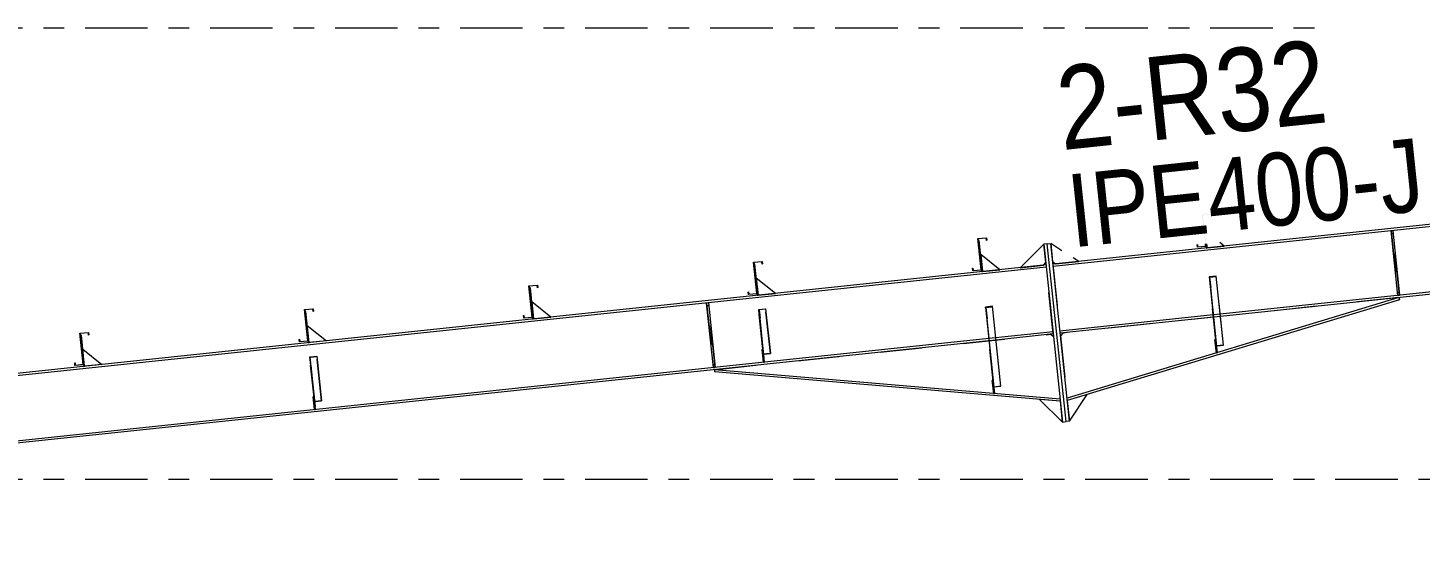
# Model space of a CAD drawing. Header units: millimetres. Extents: x -49 to 773, y -82 to 492.
# Drawn here: x 65.3 to 132.1, y 253.2 to 278 of the extents above; entities that cross this region are included whole.
import ezdxf

# ---------------------------------------------------------------- set-up
doc = ezdxf.new("R2010")
doc.units = ezdxf.units.MM
for name, pattern in [('XKITLINE00', [0]), ('XKITLINE02', [4, 2, -2]), ('XKITLINE03', [6, 3, -1, 1, -1])]:
    doc.linetypes.add(name, pattern=pattern)
for name, color, linetype, lineweight in [('Part', 2, 'Continuous', 0), ('PartMark', 7, 'Continuous', 0), ('S-grid', 1, 'Continuous', 0)]:
    doc.layers.add(name, color=color, linetype=linetype, lineweight=lineweight)
doc.styles.add('ARIAL', font='ARIAL.TTF')

# ---------------------------------------------------------------- blocks, each defined once
blk = doc.blocks.new('*A172')
at = {"layer": 'Part'}
blk.add_hatch(color=3, dxfattribs=at).paths.add_polyline_path([(78.784, 262.218), (79.115, 262.253), (79.117, 262.232), (78.802, 262.199), (78.844, 261.8), (78.828, 261.798)], flags=17)
blk = doc.blocks.new('*A173')
at = {"layer": 'Part'}
blk.add_hatch(color=3, dxfattribs=at).paths.add_polyline_path([(100.331, 264.491), (100.662, 264.526), (100.664, 264.505), (100.35, 264.471), (100.392, 264.072), (100.375, 264.071)], flags=17)
blk = doc.blocks.new('*A193')
at = {"layer": 'Part'}
blk.add_hatch(color=3, dxfattribs=at).paths.add_polyline_path([(67.756, 263.35), (68.17, 263.394), (68.183, 263.27), (68.168, 263.268), (68.157, 263.377), (67.772, 263.337), (67.93, 261.844), (67.515, 261.8), (67.502, 261.924), (67.517, 261.926), (67.529, 261.816), (67.913, 261.857)], flags=17)
blk = doc.blocks.new('*A194')
at = {"layer": 'Part'}
blk.add_hatch(color=3, dxfattribs=at).paths.add_polyline_path([(67.756, 263.35), (68.17, 263.394), (68.183, 263.27), (68.168, 263.268), (68.157, 263.377), (67.772, 263.337), (67.93, 261.844), (67.515, 261.8), (67.502, 261.924), (67.517, 261.926), (67.529, 261.816), (67.913, 261.857)], flags=17)
blk = doc.blocks.new('*A195')
at = {"layer": 'Part'}
blk.add_hatch(color=3, dxfattribs=at).paths.add_polyline_path([(78.529, 264.487), (78.944, 264.53), (78.957, 264.406), (78.942, 264.404), (78.93, 264.514), (78.546, 264.473), (78.703, 262.98), (78.289, 262.936), (78.276, 263.06), (78.291, 263.062), (78.302, 262.953), (78.687, 262.993)], flags=17)
blk = doc.blocks.new('*A196')
at = {"layer": 'Part'}
blk.add_hatch(color=3, dxfattribs=at).paths.add_polyline_path([(78.529, 264.487), (78.944, 264.53), (78.957, 264.406), (78.942, 264.404), (78.93, 264.514), (78.546, 264.473), (78.703, 262.98), (78.289, 262.936), (78.276, 263.06), (78.291, 263.062), (78.302, 262.953), (78.687, 262.993)], flags=17)
blk = doc.blocks.new('*A197')
at = {"layer": 'Part'}
blk.add_hatch(color=3, dxfattribs=at).paths.add_polyline_path([(89.303, 265.623), (89.717, 265.667), (89.73, 265.542), (89.715, 265.541), (89.704, 265.65), (89.319, 265.61), (89.477, 264.116), (89.062, 264.073), (89.049, 264.197), (89.064, 264.198), (89.076, 264.089), (89.46, 264.13)], flags=17)
blk = doc.blocks.new('*A198')
at = {"layer": 'Part'}
blk.add_hatch(color=3, dxfattribs=at).paths.add_polyline_path([(89.303, 265.623), (89.717, 265.667), (89.73, 265.542), (89.715, 265.541), (89.704, 265.65), (89.319, 265.61), (89.477, 264.116), (89.062, 264.073), (89.049, 264.197), (89.064, 264.198), (89.076, 264.089), (89.46, 264.13)], flags=17)
blk = doc.blocks.new('*A199')
at = {"layer": 'Part'}
blk.add_hatch(color=3, dxfattribs=at).paths.add_polyline_path([(100.076, 266.759), (100.491, 266.803), (100.504, 266.679), (100.489, 266.677), (100.477, 266.787), (100.093, 266.746), (100.25, 265.253), (99.836, 265.209), (99.823, 265.333), (99.838, 265.335), (99.849, 265.225), (100.234, 265.266)], flags=17)
blk = doc.blocks.new('*A200')
at = {"layer": 'Part'}
blk.add_hatch(color=3, dxfattribs=at).paths.add_polyline_path([(100.076, 266.759), (100.491, 266.803), (100.504, 266.679), (100.489, 266.677), (100.477, 266.787), (100.093, 266.746), (100.25, 265.253), (99.836, 265.209), (99.823, 265.333), (99.838, 265.335), (99.849, 265.225), (100.234, 265.266)], flags=17)
blk = doc.blocks.new('*A212')
at = {"layer": 'Part'}
blk.add_hatch(color=3, dxfattribs=at).paths.add_polyline_path([(111.211, 264.612), (111.543, 264.647), (111.546, 264.619), (111.231, 264.586), (111.288, 264.043), (111.272, 264.041)], flags=17)
blk = doc.blocks.new('*A213')
at = {"layer": 'Part'}
blk.add_hatch(color=3, dxfattribs=at).paths.add_polyline_path([(121.952, 266.062), (122.283, 266.097), (122.286, 266.071), (121.971, 266.038), (122.023, 265.544), (122.007, 265.542)], flags=17)
blk = doc.blocks.new('*A221')
at = {"layer": 'Part'}
blk.add_hatch(color=3, dxfattribs=at).paths.add_polyline_path([(110.85, 267.896), (111.264, 267.939), (111.277, 267.815), (111.263, 267.814), (111.251, 267.923), (110.866, 267.882), (111.024, 266.389), (110.61, 266.345), (110.596, 266.47), (110.611, 266.471), (110.623, 266.362), (111.007, 266.402)], flags=17)
blk = doc.blocks.new('*A222')
at = {"layer": 'Part'}
blk.add_hatch(color=3, dxfattribs=at).paths.add_polyline_path([(110.85, 267.896), (111.264, 267.939), (111.277, 267.815), (111.263, 267.814), (111.251, 267.923), (110.866, 267.882), (111.024, 266.389), (110.61, 266.345), (110.596, 266.47), (110.611, 266.471), (110.623, 266.362), (111.007, 266.402)], flags=17)
blk = doc.blocks.new('*A223')
at = {"layer": 'Part'}
blk.add_hatch(color=3, dxfattribs=at).paths.add_polyline_path([(121.624, 269.032), (122.038, 269.076), (122.051, 268.951), (122.036, 268.95), (122.025, 269.059), (121.64, 269.019), (121.798, 267.525), (121.383, 267.482), (121.37, 267.606), (121.385, 267.607), (121.396, 267.498), (121.781, 267.539)], flags=17)
blk = doc.blocks.new('*A224')
at = {"layer": 'Part'}
blk.add_hatch(color=3, dxfattribs=at).paths.add_polyline_path([(121.624, 269.032), (122.038, 269.076), (122.051, 268.951), (122.036, 268.95), (122.025, 269.059), (121.64, 269.019), (121.798, 267.525), (121.383, 267.482), (121.37, 267.606), (121.385, 267.607), (121.396, 267.498), (121.781, 267.539)], flags=17)
blk = doc.blocks.new('*A1010')
at = {"layer": 'S-grid', "color": 1, "linetype": 'XKITLINE03', "lineweight": 0}
blk.add_line((-10, 278.019), (127.703, 278.019), dxfattribs=at)
blk = doc.blocks.new('*A1011')
at = {"layer": 'S-grid', "color": 1, "linetype": 'XKITLINE03', "lineweight": 0}
blk.add_line((-10, 256.353), (505.59, 256.353), dxfattribs=at)
blk = doc.blocks.new('*A1059')
at = {"layer": 'Part', "color": 2, "linetype": 'XKITLINE00', "lineweight": 0}
for p, q in [((114.119, 266.632), (15.029, 256.18)), ((114.13, 266.524), (15.151, 256.084)), ((114.457, 263.424), (111.702, 263.134)), ((114.468, 263.317), (111.714, 263.026)), ((111.371, 263.099), (25.514, 254.043)), ((111.382, 262.991), (25.525, 253.935)), ((25.182, 254.008), (18.657, 253.32)), ((25.194, 253.9), (18.779, 253.224))]:
    blk.add_line(p, q, dxfattribs=at)
at = {"layer": 'Part', "color": 7, "linetype": 'XKITLINE02', "lineweight": 0}
for p, q in [((114.468, 263.317), (114.119, 266.632)), ((111.702, 263.134), (111.371, 263.099)), ((111.714, 263.026), (111.382, 262.991)), ((111.702, 263.134), (111.388, 263.101)), ((15.029, 256.18), (18.779, 253.224)), ((25.514, 254.043), (25.182, 254.008)), ((25.525, 253.935), (25.194, 253.9))]:
    blk.add_line(p, q, dxfattribs=at)
blk = doc.blocks.new('*A1060')
at = {"layer": 'Part', "color": 7, "linetype": 'XKITLINE02', "lineweight": 0}
for p, q in [((98.211, 261.602), (114.347, 263.304)), ((114.481, 263.196), (114.809, 260.085))]:
    blk.add_line(p, q, dxfattribs=at)
at = {"layer": 'Part', "color": 2, "linetype": 'XKITLINE00', "lineweight": 0}
for p, q in [((114.347, 263.304), (114.481, 263.196)), ((98.211, 261.602), (98.202, 261.494)), ((114.809, 260.085), (98.202, 261.494)), ((114.798, 260.194), (98.211, 261.602))]:
    blk.add_line(p, q, dxfattribs=at)
blk = doc.blocks.new('*A1139')
at = {"layer": 'Part', "color": 2, "linetype": 'XKITLINE00', "lineweight": 0}
for p, q in [((67.823, 263.257), (67.781, 263.252)), ((67.98, 261.765), (67.823, 263.257)), ((67.93, 261.844), (67.938, 261.761))]:
    blk.add_line(p, q, dxfattribs=at)
at = {"layer": 'Part', "color": 7, "linetype": 'XKITLINE02', "lineweight": 0}
for p, q in [((67.781, 263.252), (67.93, 261.844)), ((67.938, 261.761), (67.98, 261.765))]:
    blk.add_line(p, q, dxfattribs=at)
blk = doc.blocks.new('*A1140')
at = {"layer": 'Part', "color": 2, "linetype": 'XKITLINE00', "lineweight": 0}
blk.add_line((67.892, 262.594), (68.809, 261.852), dxfattribs=at)
at = {"layer": 'Part', "color": 7, "linetype": 'XKITLINE02', "lineweight": 0}
for p, q in [((67.98, 261.765), (67.892, 262.594)), ((68.809, 261.852), (67.98, 261.765))]:
    blk.add_line(p, q, dxfattribs=at)
blk = doc.blocks.new('*A1141')
at = {"layer": 'Part', "color": 2, "linetype": 'XKITLINE00', "lineweight": 0}
for p, q in [((78.943, 260.307), (78.985, 260.311)), ((79.009, 259.685), (78.943, 260.307)), ((79.012, 260.052), (79.05, 259.69))]:
    blk.add_line(p, q, dxfattribs=at)
at = {"layer": 'Part', "color": 7, "linetype": 'XKITLINE02', "lineweight": 0}
for p, q in [((78.985, 260.311), (79.012, 260.052)), ((78.996, 259.81), (79.037, 259.814)), ((79.05, 259.69), (79.009, 259.685))]:
    blk.add_line(p, q, dxfattribs=at)
blk = doc.blocks.new('*A1142')
at = {"layer": 'Part', "color": 7, "linetype": 'XKITLINE02', "lineweight": 0}
for p, q in [((78.985, 260.311), (78.943, 260.307)), ((78.943, 260.307), (79.009, 259.685)), ((79.05, 259.69), (78.985, 260.311)), ((78.996, 259.81), (79.037, 259.814)), ((79.009, 259.685), (79.05, 259.69))]:
    blk.add_line(p, q, dxfattribs=at)
blk = doc.blocks.new('*A1143')
at = {"layer": 'Part', "color": 7, "linetype": 'XKITLINE02', "lineweight": 0}
for p, q in [((79.036, 259.83), (78.784, 262.218)), ((79.052, 259.831), (78.802, 262.199)), ((79.341, 260.113), (79.115, 262.253)), ((79.008, 260.091), (79.339, 260.126)), ((79.026, 260.08), (79.341, 260.113)), ((79.036, 259.83), (79.052, 259.831))]:
    blk.add_line(p, q, dxfattribs=at)
blk = doc.blocks.new('*A1144')
at = {"layer": 'Part', "color": 2, "linetype": 'XKITLINE00', "lineweight": 0}
for p, q in [((78.784, 262.218), (79.115, 262.253)), ((78.828, 261.798), (78.784, 262.218)), ((78.802, 262.199), (79.117, 262.232)), ((79.052, 259.831), (78.802, 262.199)), ((79.115, 262.253), (79.341, 260.113)), ((78.828, 261.798), (78.844, 261.8)), ((78.828, 261.798), (79.012, 260.052)), ((79.026, 260.08), (79.341, 260.113)), ((79.036, 259.83), (79.052, 259.831))]:
    blk.add_line(p, q, dxfattribs=at)
at = {"layer": 'Part', "color": 7, "linetype": 'XKITLINE02', "lineweight": 0}
for p, q in [((79.008, 260.091), (79.339, 260.126)), ((79.012, 260.052), (79.036, 259.83))]:
    blk.add_line(p, q, dxfattribs=at)
blk = doc.blocks.new('*A1145')
at = {"layer": 'Part', "color": 2, "linetype": 'XKITLINE00', "lineweight": 0}
blk.add_line((78.666, 263.73), (79.582, 262.989), dxfattribs=at)
at = {"layer": 'Part', "color": 7, "linetype": 'XKITLINE02', "lineweight": 0}
for p, q in [((78.753, 262.901), (78.666, 263.73)), ((79.582, 262.989), (78.753, 262.901))]:
    blk.add_line(p, q, dxfattribs=at)
blk = doc.blocks.new('*A1146')
at = {"layer": 'Part', "color": 2, "linetype": 'XKITLINE00', "lineweight": 0}
for p, q in [((78.596, 264.393), (78.555, 264.389)), ((78.753, 262.901), (78.596, 264.393)), ((78.703, 262.98), (78.712, 262.897))]:
    blk.add_line(p, q, dxfattribs=at)
at = {"layer": 'Part', "color": 7, "linetype": 'XKITLINE02', "lineweight": 0}
for p, q in [((78.555, 264.389), (78.703, 262.98)), ((78.712, 262.897), (78.753, 262.901))]:
    blk.add_line(p, q, dxfattribs=at)
blk = doc.blocks.new('*A1147')
at = {"layer": 'Part', "color": 7, "linetype": 'XKITLINE02', "lineweight": 0}
for p, q in [((100.532, 262.584), (100.49, 262.58)), ((100.49, 262.58), (100.556, 261.958)), ((100.597, 261.963), (100.532, 262.584)), ((100.543, 262.082), (100.584, 262.087)), ((100.556, 261.958), (100.597, 261.963))]:
    blk.add_line(p, q, dxfattribs=at)
blk = doc.blocks.new('*A1148')
at = {"layer": 'Part', "color": 2, "linetype": 'XKITLINE00', "lineweight": 0}
for p, q in [((100.49, 262.58), (100.532, 262.584)), ((100.556, 261.958), (100.49, 262.58)), ((100.559, 262.324), (100.597, 261.963))]:
    blk.add_line(p, q, dxfattribs=at)
at = {"layer": 'Part', "color": 7, "linetype": 'XKITLINE02', "lineweight": 0}
for p, q in [((100.532, 262.584), (100.559, 262.324)), ((100.543, 262.082), (100.584, 262.087)), ((100.597, 261.963), (100.556, 261.958))]:
    blk.add_line(p, q, dxfattribs=at)
blk = doc.blocks.new('*A1149')
at = {"layer": 'Part', "color": 2, "linetype": 'XKITLINE00', "lineweight": 0}
for p, q in [((89.37, 265.529), (89.328, 265.525)), ((89.527, 264.038), (89.37, 265.529)), ((89.477, 264.116), (89.486, 264.033))]:
    blk.add_line(p, q, dxfattribs=at)
at = {"layer": 'Part', "color": 7, "linetype": 'XKITLINE02', "lineweight": 0}
for p, q in [((89.328, 265.525), (89.477, 264.116)), ((89.486, 264.033), (89.527, 264.038))]:
    blk.add_line(p, q, dxfattribs=at)
blk = doc.blocks.new('*A1150')
at = {"layer": 'Part', "color": 2, "linetype": 'XKITLINE00', "lineweight": 0}
blk.add_line((90.356, 264.125), (89.44, 264.866), dxfattribs=at)
at = {"layer": 'Part', "color": 7, "linetype": 'XKITLINE02', "lineweight": 0}
for p, q in [((89.44, 264.866), (89.527, 264.038)), ((89.527, 264.038), (90.356, 264.125))]:
    blk.add_line(p, q, dxfattribs=at)
blk = doc.blocks.new('*A1151')
at = {"layer": 'Part', "color": 7, "linetype": 'XKITLINE02', "lineweight": 0}
for p, q in [((97.915, 264.813), (97.832, 264.805)), ((97.832, 264.805), (98.159, 261.705)), ((97.845, 264.68), (97.928, 264.689)), ((98.242, 261.714), (97.915, 264.813)), ((98.146, 261.83), (98.228, 261.838)), ((98.159, 261.705), (98.242, 261.714))]:
    blk.add_line(p, q, dxfattribs=at)
blk = doc.blocks.new('*A1152')
at = {"layer": 'Part', "color": 7, "linetype": 'XKITLINE02', "lineweight": 0}
for p, q in [((97.915, 264.813), (97.832, 264.805)), ((97.845, 264.68), (97.928, 264.689)), ((98.228, 261.838), (98.146, 261.83)), ((98.242, 261.714), (98.159, 261.705))]:
    blk.add_line(p, q, dxfattribs=at)
at = {"layer": 'Part', "color": 2, "linetype": 'XKITLINE00', "lineweight": 0}
for p, q in [((98.159, 261.705), (97.832, 264.805)), ((97.915, 264.813), (98.242, 261.714))]:
    blk.add_line(p, q, dxfattribs=at)
blk = doc.blocks.new('*A1153')
at = {"layer": 'Part', "color": 2, "linetype": 'XKITLINE00', "lineweight": 0}
for p, q in [((100.331, 264.491), (100.662, 264.526)), ((100.375, 264.071), (100.331, 264.491)), ((100.664, 264.505), (100.35, 264.471)), ((100.35, 264.471), (100.392, 264.072)), ((100.392, 264.072), (100.375, 264.071)), ((100.375, 264.071), (100.559, 262.324)), ((100.599, 262.104), (100.392, 264.072)), ((100.662, 264.526), (100.888, 262.386)), ((100.573, 262.353), (100.888, 262.386)), ((100.583, 262.102), (100.599, 262.104))]:
    blk.add_line(p, q, dxfattribs=at)
at = {"layer": 'Part', "color": 7, "linetype": 'XKITLINE02', "lineweight": 0}
for p, q in [((100.555, 262.364), (100.887, 262.399)), ((100.559, 262.324), (100.583, 262.102))]:
    blk.add_line(p, q, dxfattribs=at)
blk = doc.blocks.new('*A1154')
at = {"layer": 'Part', "color": 7, "linetype": 'XKITLINE02', "lineweight": 0}
for p, q in [((100.583, 262.102), (100.331, 264.491)), ((100.599, 262.104), (100.35, 264.471)), ((100.888, 262.386), (100.662, 264.526)), ((100.555, 262.364), (100.887, 262.399)), ((100.573, 262.353), (100.888, 262.386)), ((100.583, 262.102), (100.599, 262.104))]:
    blk.add_line(p, q, dxfattribs=at)
blk = doc.blocks.new('*A1155')
at = {"layer": 'Part', "color": 2, "linetype": 'XKITLINE00', "lineweight": 0}
for p, q in [((100.143, 266.666), (100.102, 266.661)), ((100.301, 265.174), (100.143, 266.666)), ((100.25, 265.253), (100.259, 265.17))]:
    blk.add_line(p, q, dxfattribs=at)
at = {"layer": 'Part', "color": 7, "linetype": 'XKITLINE02', "lineweight": 0}
for p, q in [((100.102, 266.661), (100.25, 265.253)), ((100.259, 265.17), (100.301, 265.174))]:
    blk.add_line(p, q, dxfattribs=at)
blk = doc.blocks.new('*A1156')
at = {"layer": 'Part', "color": 2, "linetype": 'XKITLINE00', "lineweight": 0}
blk.add_line((101.129, 265.262), (100.213, 266.003), dxfattribs=at)
at = {"layer": 'Part', "color": 7, "linetype": 'XKITLINE02', "lineweight": 0}
for p, q in [((100.213, 266.003), (100.301, 265.174)), ((100.301, 265.174), (101.129, 265.262))]:
    blk.add_line(p, q, dxfattribs=at)
blk = doc.blocks.new('*A1200')
at = {"layer": 'Part', "color": 2, "linetype": 'XKITLINE00', "lineweight": 0}
for p, q in [((67.756, 263.35), (68.17, 263.394)), ((67.913, 261.857), (67.756, 263.35)), ((68.157, 263.377), (67.772, 263.337)), ((67.772, 263.337), (67.93, 261.844)), ((68.168, 263.268), (68.157, 263.377)), ((68.17, 263.394), (68.183, 263.27)), ((68.183, 263.27), (68.168, 263.268)), ((67.502, 261.924), (67.517, 261.926)), ((67.515, 261.8), (67.502, 261.924)), ((67.93, 261.844), (67.515, 261.8)), ((67.517, 261.926), (67.529, 261.816)), ((67.529, 261.816), (67.913, 261.857))]:
    blk.add_line(p, q, dxfattribs=at)
blk = doc.blocks.new('*A1201')
at = {"layer": 'Part', "color": 2, "linetype": 'XKITLINE00', "lineweight": 0}
for p, q in [((67.756, 263.35), (68.17, 263.394)), ((67.913, 261.857), (67.756, 263.35)), ((68.157, 263.377), (67.772, 263.337)), ((67.772, 263.337), (67.93, 261.844)), ((68.168, 263.268), (68.157, 263.377)), ((68.17, 263.394), (68.183, 263.27)), ((68.183, 263.27), (68.168, 263.268)), ((67.502, 261.924), (67.517, 261.926)), ((67.515, 261.8), (67.502, 261.924)), ((67.93, 261.844), (67.515, 261.8)), ((67.517, 261.926), (67.529, 261.816)), ((67.529, 261.816), (67.913, 261.857))]:
    blk.add_line(p, q, dxfattribs=at)
blk = doc.blocks.new('*A1202')
at = {"layer": 'Part', "color": 2, "linetype": 'XKITLINE00', "lineweight": 0}
for p, q in [((78.529, 264.487), (78.944, 264.53)), ((78.687, 262.993), (78.529, 264.487)), ((78.93, 264.514), (78.546, 264.473)), ((78.546, 264.473), (78.703, 262.98)), ((78.942, 264.404), (78.93, 264.514)), ((78.957, 264.406), (78.942, 264.404)), ((78.944, 264.53), (78.957, 264.406)), ((78.276, 263.06), (78.291, 263.062)), ((78.289, 262.936), (78.276, 263.06)), ((78.703, 262.98), (78.289, 262.936)), ((78.291, 263.062), (78.302, 262.953)), ((78.302, 262.953), (78.687, 262.993))]:
    blk.add_line(p, q, dxfattribs=at)
blk = doc.blocks.new('*A1203')
at = {"layer": 'Part', "color": 2, "linetype": 'XKITLINE00', "lineweight": 0}
for p, q in [((78.529, 264.487), (78.944, 264.53)), ((78.687, 262.993), (78.529, 264.487)), ((78.93, 264.514), (78.546, 264.473)), ((78.546, 264.473), (78.703, 262.98)), ((78.942, 264.404), (78.93, 264.514)), ((78.957, 264.406), (78.942, 264.404)), ((78.944, 264.53), (78.957, 264.406)), ((78.276, 263.06), (78.291, 263.062)), ((78.289, 262.936), (78.276, 263.06)), ((78.703, 262.98), (78.289, 262.936)), ((78.291, 263.062), (78.302, 262.953)), ((78.302, 262.953), (78.687, 262.993))]:
    blk.add_line(p, q, dxfattribs=at)
blk = doc.blocks.new('*A1204')
at = {"layer": 'Part', "color": 2, "linetype": 'XKITLINE00', "lineweight": 0}
for p, q in [((89.303, 265.623), (89.717, 265.667)), ((89.46, 264.13), (89.303, 265.623)), ((89.704, 265.65), (89.319, 265.61)), ((89.319, 265.61), (89.477, 264.116)), ((89.715, 265.541), (89.704, 265.65)), ((89.73, 265.542), (89.715, 265.541)), ((89.717, 265.667), (89.73, 265.542)), ((89.049, 264.197), (89.064, 264.198)), ((89.062, 264.073), (89.049, 264.197)), ((89.477, 264.116), (89.062, 264.073)), ((89.064, 264.198), (89.076, 264.089)), ((89.076, 264.089), (89.46, 264.13))]:
    blk.add_line(p, q, dxfattribs=at)
blk = doc.blocks.new('*A1205')
at = {"layer": 'Part', "color": 2, "linetype": 'XKITLINE00', "lineweight": 0}
for p, q in [((89.303, 265.623), (89.717, 265.667)), ((89.46, 264.13), (89.303, 265.623)), ((89.704, 265.65), (89.319, 265.61)), ((89.319, 265.61), (89.477, 264.116)), ((89.715, 265.541), (89.704, 265.65)), ((89.73, 265.542), (89.715, 265.541)), ((89.717, 265.667), (89.73, 265.542)), ((89.049, 264.197), (89.064, 264.198)), ((89.062, 264.073), (89.049, 264.197)), ((89.477, 264.116), (89.062, 264.073)), ((89.064, 264.198), (89.076, 264.089)), ((89.076, 264.089), (89.46, 264.13))]:
    blk.add_line(p, q, dxfattribs=at)
blk = doc.blocks.new('*A1206')
at = {"layer": 'Part', "color": 2, "linetype": 'XKITLINE00', "lineweight": 0}
for p, q in [((100.076, 266.759), (100.491, 266.803)), ((100.234, 265.266), (100.076, 266.759)), ((100.477, 266.787), (100.093, 266.746)), ((100.093, 266.746), (100.25, 265.253)), ((100.489, 266.677), (100.477, 266.787)), ((100.504, 266.679), (100.489, 266.677)), ((100.491, 266.803), (100.504, 266.679)), ((99.823, 265.333), (99.838, 265.335)), ((99.836, 265.209), (99.823, 265.333)), ((99.838, 265.335), (99.849, 265.225)), ((100.25, 265.253), (99.836, 265.209)), ((99.849, 265.225), (100.234, 265.266))]:
    blk.add_line(p, q, dxfattribs=at)
blk = doc.blocks.new('*A1207')
at = {"layer": 'Part', "color": 2, "linetype": 'XKITLINE00', "lineweight": 0}
for p, q in [((100.076, 266.759), (100.491, 266.803)), ((100.234, 265.266), (100.076, 266.759)), ((100.477, 266.787), (100.093, 266.746)), ((100.093, 266.746), (100.25, 265.253)), ((100.489, 266.677), (100.477, 266.787)), ((100.504, 266.679), (100.489, 266.677)), ((100.491, 266.803), (100.504, 266.679)), ((99.823, 265.333), (99.838, 265.335)), ((99.836, 265.209), (99.823, 265.333)), ((99.838, 265.335), (99.849, 265.225)), ((100.25, 265.253), (99.836, 265.209)), ((99.849, 265.225), (100.234, 265.266))]:
    blk.add_line(p, q, dxfattribs=at)
blk = doc.blocks.new('*A1212')
at = {"layer": 'Part', "color": 2, "linetype": 'XKITLINE00', "lineweight": 0}
for p, q in [((187.084, 274.328), (114.45, 266.667)), ((187.095, 274.22), (114.462, 266.559)), ((187.093, 274.245), (187.095, 274.22)), ((187.422, 271.121), (122.476, 264.27)), ((187.434, 271.013), (122.487, 264.162)), ((187.422, 271.121), (187.434, 271.013)), ((122.145, 264.235), (114.788, 263.459)), ((122.156, 264.128), (114.8, 263.352))]:
    blk.add_line(p, q, dxfattribs=at)
at = {"layer": 'Part', "color": 7, "linetype": 'XKITLINE02', "lineweight": 0}
for p, q in [((187.084, 274.328), (187.093, 274.245)), ((187.095, 274.22), (187.422, 271.121)), ((114.45, 266.667), (114.8, 263.352)), ((122.476, 264.27), (122.145, 264.235)), ((122.487, 264.162), (122.156, 264.128))]:
    blk.add_line(p, q, dxfattribs=at)
blk = doc.blocks.new('*A1254')
at = {"layer": 'Part', "color": 2, "linetype": 'XKITLINE00', "lineweight": 0}
for p, q in [((111.542, 261.079), (111.584, 261.083)), ((111.607, 260.465), (111.542, 261.079)), ((111.604, 260.888), (111.649, 260.462))]:
    blk.add_line(p, q, dxfattribs=at)
at = {"layer": 'Part', "color": 7, "linetype": 'XKITLINE02', "lineweight": 0}
for p, q in [((111.584, 261.083), (111.604, 260.888)), ((111.595, 260.581), (111.636, 260.586)), ((111.607, 260.465), (111.608, 260.457)), ((111.649, 260.462), (111.608, 260.457))]:
    blk.add_line(p, q, dxfattribs=at)
blk = doc.blocks.new('*A1255')
at = {"layer": 'Part', "color": 7, "linetype": 'XKITLINE02', "lineweight": 0}
for p, q in [((111.584, 261.083), (111.542, 261.079)), ((111.542, 261.079), (111.608, 260.457)), ((111.649, 260.462), (111.584, 261.083)), ((111.595, 260.581), (111.636, 260.586)), ((111.608, 260.457), (111.649, 260.462))]:
    blk.add_line(p, q, dxfattribs=at)
blk = doc.blocks.new('*A1256')
at = {"layer": 'Part', "color": 2, "linetype": 'XKITLINE00', "lineweight": 0}
for p, q in [((114.014, 267.626), (112.876, 266.5)), ((113.994, 266.618), (114.106, 266.756))]:
    blk.add_line(p, q, dxfattribs=at)
at = {"layer": 'Part', "color": 7, "linetype": 'XKITLINE02', "lineweight": 0}
for p, q in [((114.106, 266.756), (114.014, 267.626)), ((112.876, 266.5), (113.994, 266.618))]:
    blk.add_line(p, q, dxfattribs=at)
blk = doc.blocks.new('*A1257')
at = {"layer": 'Part', "color": 2, "linetype": 'XKITLINE00', "lineweight": 0}
blk.add_line((111.903, 266.398), (110.987, 267.139), dxfattribs=at)
at = {"layer": 'Part', "color": 7, "linetype": 'XKITLINE02', "lineweight": 0}
for p, q in [((110.987, 267.139), (111.074, 266.31)), ((111.074, 266.31), (111.903, 266.398))]:
    blk.add_line(p, q, dxfattribs=at)
blk = doc.blocks.new('*A1258')
at = {"layer": 'Part', "color": 2, "linetype": 'XKITLINE00', "lineweight": 0}
for p, q in [((110.917, 267.802), (110.875, 267.798)), ((111.074, 266.31), (110.917, 267.802)), ((111.024, 266.389), (111.033, 266.306))]:
    blk.add_line(p, q, dxfattribs=at)
at = {"layer": 'Part', "color": 7, "linetype": 'XKITLINE02', "lineweight": 0}
for p, q in [((110.875, 267.798), (111.024, 266.389)), ((111.033, 266.306), (111.074, 266.31))]:
    blk.add_line(p, q, dxfattribs=at)
blk = doc.blocks.new('*A1259')
at = {"layer": 'Part', "color": 7, "linetype": 'XKITLINE02', "lineweight": 0}
for p, q in [((111.947, 260.812), (111.543, 264.647)), ((111.635, 260.594), (111.211, 264.612)), ((111.652, 260.596), (111.231, 264.586)), ((111.615, 260.787), (111.946, 260.822)), ((111.632, 260.779), (111.947, 260.812)), ((111.635, 260.594), (111.652, 260.596))]:
    blk.add_line(p, q, dxfattribs=at)
blk = doc.blocks.new('*A1260')
at = {"layer": 'Part', "color": 2, "linetype": 'XKITLINE00', "lineweight": 0}
for p, q in [((111.543, 264.647), (111.211, 264.612)), ((111.231, 264.586), (111.546, 264.619)), ((111.947, 260.812), (111.543, 264.647)), ((111.211, 264.612), (111.604, 260.888)), ((111.231, 264.586), (111.288, 264.043)), ((111.288, 264.043), (111.272, 264.041)), ((111.652, 260.596), (111.288, 264.043)), ((111.632, 260.779), (111.947, 260.812)), ((111.635, 260.594), (111.652, 260.596))]:
    blk.add_line(p, q, dxfattribs=at)
at = {"layer": 'Part', "color": 7, "linetype": 'XKITLINE02', "lineweight": 0}
for p, q in [((111.604, 260.888), (111.635, 260.594)), ((111.615, 260.787), (111.946, 260.822))]:
    blk.add_line(p, q, dxfattribs=at)
blk = doc.blocks.new('*A1261')
at = {"layer": 'Part', "color": 7, "linetype": 'XKITLINE02', "lineweight": 0}
for p, q in [((131.057, 265.066), (114.921, 263.364)), ((114.813, 263.231), (115.141, 260.12))]:
    blk.add_line(p, q, dxfattribs=at)
at = {"layer": 'Part', "color": 2, "linetype": 'XKITLINE00', "lineweight": 0}
for p, q in [((131.057, 265.066), (115.129, 260.229)), ((131.089, 264.963), (115.141, 260.12)), ((131.057, 265.066), (131.089, 264.963)), ((114.921, 263.364), (114.813, 263.231))]:
    blk.add_line(p, q, dxfattribs=at)
blk = doc.blocks.new('*A1262')
at = {"layer": 'Part', "color": 2, "linetype": 'XKITLINE00', "lineweight": 0}
blk.add_line((113.813, 260.169), (114.914, 259.09), dxfattribs=at)
at = {"layer": 'Part', "color": 7, "linetype": 'XKITLINE02', "lineweight": 0}
for p, q in [((114.809, 260.085), (113.813, 260.169)), ((114.914, 259.09), (114.809, 260.085))]:
    blk.add_line(p, q, dxfattribs=at)
blk = doc.blocks.new('*A1263')
at = {"layer": 'Part', "color": 7, "linetype": 'XKITLINE02', "lineweight": 0}
for p, q in [((116.098, 260.41), (115.141, 260.12)), ((115.141, 260.12), (115.246, 259.125))]:
    blk.add_line(p, q, dxfattribs=at)
at = {"layer": 'Part', "color": 2, "linetype": 'XKITLINE00', "lineweight": 0}
blk.add_line((115.246, 259.125), (116.098, 260.41), dxfattribs=at)
blk = doc.blocks.new('*A1264')
at = {"layer": 'Part', "color": 2, "linetype": 'XKITLINE00', "lineweight": 0}
for p, q in [((114.18, 267.644), (114.014, 267.626)), ((114.014, 267.626), (114.914, 259.09)), ((115.08, 259.108), (114.18, 267.644)), ((114.914, 259.09), (115.08, 259.108))]:
    blk.add_line(p, q, dxfattribs=at)
blk = doc.blocks.new('*A1265')
at = {"layer": 'Part', "color": 2, "linetype": 'XKITLINE00', "lineweight": 0}
for p, q in [((114.18, 267.644), (114.345, 267.661)), ((115.08, 259.108), (114.18, 267.644)), ((115.246, 259.125), (114.345, 267.661)), ((115.246, 259.125), (115.08, 259.108))]:
    blk.add_line(p, q, dxfattribs=at)
blk = doc.blocks.new('*A1266')
at = {"layer": 'Part', "color": 2, "linetype": 'XKITLINE00', "lineweight": 0}
for p, q in [((122.283, 266.097), (121.952, 266.062)), ((121.952, 266.062), (122.293, 262.826)), ((121.971, 266.038), (122.286, 266.071)), ((121.971, 266.038), (122.023, 265.544)), ((122.633, 262.786), (122.283, 266.097)), ((122.023, 265.544), (122.007, 265.542)), ((122.339, 262.552), (122.023, 265.544)), ((122.318, 262.753), (122.633, 262.786)), ((122.322, 262.55), (122.339, 262.552))]:
    blk.add_line(p, q, dxfattribs=at)
at = {"layer": 'Part', "color": 7, "linetype": 'XKITLINE02', "lineweight": 0}
for p, q in [((122.293, 262.826), (122.322, 262.55)), ((122.3, 262.762), (122.631, 262.797))]:
    blk.add_line(p, q, dxfattribs=at)
blk = doc.blocks.new('*A1267')
at = {"layer": 'Part', "color": 7, "linetype": 'XKITLINE02', "lineweight": 0}
for p, q in [((122.322, 262.55), (121.952, 266.062)), ((122.339, 262.552), (121.971, 266.038)), ((122.633, 262.786), (122.283, 266.097)), ((122.3, 262.762), (122.631, 262.797)), ((122.318, 262.753), (122.633, 262.786)), ((122.322, 262.55), (122.339, 262.552))]:
    blk.add_line(p, q, dxfattribs=at)
blk = doc.blocks.new('*A1268')
at = {"layer": 'Part', "color": 7, "linetype": 'XKITLINE02', "lineweight": 0}
for p, q in [((122.271, 263.04), (122.229, 263.035)), ((122.229, 263.035), (122.295, 262.414)), ((122.336, 262.418), (122.271, 263.04)), ((122.282, 262.538), (122.323, 262.542)), ((122.295, 262.414), (122.336, 262.418))]:
    blk.add_line(p, q, dxfattribs=at)
blk = doc.blocks.new('*A1269')
at = {"layer": 'Part', "color": 7, "linetype": 'XKITLINE02', "lineweight": 0}
for p, q in [((121.785, 267.641), (121.798, 267.525)), ((121.806, 267.442), (121.848, 267.447))]:
    blk.add_line(p, q, dxfattribs=at)
at = {"layer": 'Part', "color": 2, "linetype": 'XKITLINE00', "lineweight": 0}
for p, q in [((121.798, 267.525), (121.806, 267.442)), ((121.848, 267.447), (121.827, 267.646))]:
    blk.add_line(p, q, dxfattribs=at)
blk = doc.blocks.new('*A1270')
at = {"layer": 'Part', "color": 2, "linetype": 'XKITLINE00', "lineweight": 0}
for p, q in [((122.229, 263.035), (122.271, 263.04)), ((122.295, 262.414), (122.229, 263.035)), ((122.293, 262.826), (122.336, 262.418)), ((122.336, 262.418), (122.295, 262.414))]:
    blk.add_line(p, q, dxfattribs=at)
at = {"layer": 'Part', "color": 7, "linetype": 'XKITLINE02', "lineweight": 0}
for p, q in [((122.271, 263.04), (122.293, 262.826)), ((122.282, 262.538), (122.323, 262.542))]:
    blk.add_line(p, q, dxfattribs=at)
blk = doc.blocks.new('*A1271')
at = {"layer": 'Part', "color": 7, "linetype": 'XKITLINE02', "lineweight": 0}
for p, q in [((121.827, 267.646), (121.848, 267.447)), ((121.848, 267.447), (122.676, 267.534))]:
    blk.add_line(p, q, dxfattribs=at)
at = {"layer": 'Part', "color": 2, "linetype": 'XKITLINE00', "lineweight": 0}
blk.add_line((122.676, 267.534), (122.457, 267.712), dxfattribs=at)
blk = doc.blocks.new('*A1272')
at = {"layer": 'Part', "color": 2, "linetype": 'XKITLINE00', "lineweight": 0}
for p, q in [((114.884, 267.316), (114.345, 267.661)), ((114.437, 266.791), (114.575, 266.68)), ((115.693, 266.798), (115.424, 266.97))]:
    blk.add_line(p, q, dxfattribs=at)
at = {"layer": 'Part', "color": 7, "linetype": 'XKITLINE02', "lineweight": 0}
for p, q in [((114.345, 267.661), (114.437, 266.791)), ((114.575, 266.68), (115.693, 266.798))]:
    blk.add_line(p, q, dxfattribs=at)
blk = doc.blocks.new('*A1281')
at = {"layer": 'Part', "color": 7, "linetype": 'XKITLINE02', "lineweight": 0}
for p, q in [((130.76, 268.278), (130.677, 268.269)), ((130.677, 268.269), (131.004, 265.17)), ((130.69, 268.145), (130.773, 268.154)), ((131.087, 265.178), (130.76, 268.278)), ((130.991, 265.294), (131.074, 265.303)), ((131.004, 265.17), (131.087, 265.178))]:
    blk.add_line(p, q, dxfattribs=at)
blk = doc.blocks.new('*A1282')
at = {"layer": 'Part', "color": 7, "linetype": 'XKITLINE02', "lineweight": 0}
for p, q in [((130.76, 268.278), (130.677, 268.269)), ((130.69, 268.145), (130.773, 268.154)), ((131.074, 265.303), (130.991, 265.294)), ((131.087, 265.178), (131.004, 265.17))]:
    blk.add_line(p, q, dxfattribs=at)
at = {"layer": 'Part', "color": 2, "linetype": 'XKITLINE00', "lineweight": 0}
for p, q in [((131.004, 265.17), (130.677, 268.269)), ((130.76, 268.278), (131.087, 265.178))]:
    blk.add_line(p, q, dxfattribs=at)
blk = doc.blocks.new('*A1289')
at = {"layer": 'Part', "color": 2, "linetype": 'XKITLINE00', "lineweight": 0}
for p, q in [((110.85, 267.896), (111.264, 267.939)), ((111.007, 266.402), (110.85, 267.896)), ((111.251, 267.923), (110.866, 267.882)), ((110.866, 267.882), (111.024, 266.389)), ((111.263, 267.814), (111.251, 267.923)), ((111.277, 267.815), (111.263, 267.814)), ((111.264, 267.939), (111.277, 267.815)), ((110.596, 266.47), (110.611, 266.471)), ((110.61, 266.345), (110.596, 266.47)), ((111.024, 266.389), (110.61, 266.345)), ((110.611, 266.471), (110.623, 266.362)), ((110.623, 266.362), (111.007, 266.402))]:
    blk.add_line(p, q, dxfattribs=at)
blk = doc.blocks.new('*A1290')
at = {"layer": 'Part', "color": 2, "linetype": 'XKITLINE00', "lineweight": 0}
for p, q in [((110.85, 267.896), (111.264, 267.939)), ((111.007, 266.402), (110.85, 267.896)), ((111.251, 267.923), (110.866, 267.882)), ((110.866, 267.882), (111.024, 266.389)), ((111.263, 267.814), (111.251, 267.923)), ((111.277, 267.815), (111.263, 267.814)), ((111.264, 267.939), (111.277, 267.815)), ((110.596, 266.47), (110.611, 266.471)), ((110.61, 266.345), (110.596, 266.47)), ((111.024, 266.389), (110.61, 266.345)), ((110.611, 266.471), (110.623, 266.362)), ((110.623, 266.362), (111.007, 266.402))]:
    blk.add_line(p, q, dxfattribs=at)
blk = doc.blocks.new('*A1291')
at = {"layer": 'Part', "color": 2, "linetype": 'XKITLINE00', "lineweight": 0}
for p, q in [((121.37, 267.606), (121.385, 267.607)), ((121.371, 267.598), (121.37, 267.606)), ((121.383, 267.482), (121.371, 267.598)), ((121.798, 267.525), (121.383, 267.482)), ((121.385, 267.607), (121.386, 267.599)), ((121.386, 267.599), (121.396, 267.498)), ((121.396, 267.498), (121.781, 267.539)), ((121.781, 267.539), (121.77, 267.64)), ((121.785, 267.641), (121.798, 267.525))]:
    blk.add_line(p, q, dxfattribs=at)
blk = doc.blocks.new('*A1292')
at = {"layer": 'Part', "color": 2, "linetype": 'XKITLINE00', "lineweight": 0}
for p, q in [((121.37, 267.606), (121.385, 267.607)), ((121.371, 267.598), (121.37, 267.606)), ((121.383, 267.482), (121.371, 267.598)), ((121.798, 267.525), (121.383, 267.482)), ((121.385, 267.607), (121.386, 267.599)), ((121.386, 267.599), (121.396, 267.498)), ((121.396, 267.498), (121.781, 267.539)), ((121.781, 267.539), (121.77, 267.64)), ((121.785, 267.641), (121.798, 267.525))]:
    blk.add_line(p, q, dxfattribs=at)
blk = doc.blocks.new('*A2052')
at = {"layer": 'PartMark', "color": 3, "style": 'ARIAL', "width": 0.85}
blk.add_text('2-R32', height=4, rotation=6.02179, dxfattribs=at).set_placement((114.878, 272.142))
at = {"layer": 'PartMark', "color": 7, "style": 'ARIAL', "width": 0.85}
blk.add_text('IPE400-J', height=3.5, rotation=6.02179, dxfattribs=at).set_placement((115.371, 267.468))

msp = doc.modelspace()

# ---------------------------------------------------------------- block references
at = {"lineweight": 0}
for name in ['*A1010', '*A2052', '*A1212', '*A223', '*A224', '*A1281', '*A1282', '*A221', '*A222', '*A1289', '*A1290', '*A1258', '*A1256', '*A1264', '*A1265', '*A1272', '*A1291', '*A1292', '*A1269', '*A1271', '*A1059', '*A199', '*A200', '*A1206', '*A1207', '*A1155', '*A1257', '*A1156', '*A213', '*A1266', '*A1267', '*A197', '*A198', '*A1204', '*A1205', '*A1149', '*A1150', '*A1151', '*A1152', '*A212', '*A1259', '*A1260', '*A1261', '*A195', '*A196', '*A1202', '*A1203', '*A1146', '*A173', '*A1153', '*A1154', '*A193', '*A194', '*A1200', '*A1201', '*A1145', '*A1060', '*A1139', '*A1268', '*A1270', '*A1140', '*A172', '*A1143', '*A1144', '*A1147', '*A1148', '*A1254', '*A1255', '*A1141', '*A1142', '*A1262', '*A1263', '*A1011']:
    msp.add_blockref(name, (0, 0), dxfattribs=at)

doc.saveas('drawing.dxf')
